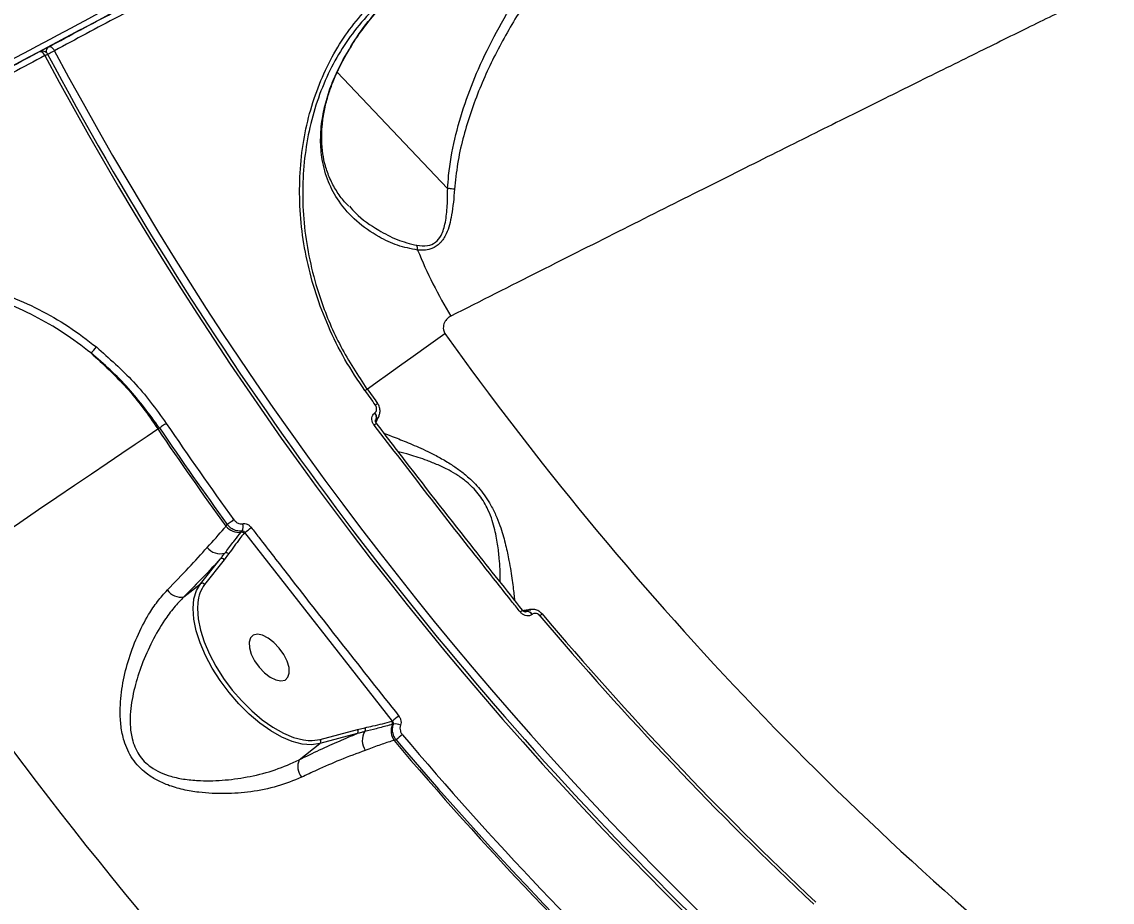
# Model space of a CAD drawing. Header units: millimetres. Extents: x -10374 to 11119, y -8221 to 9433.
# Drawn here: x -765.2 to -587.5, y -1883.3 to -1739.7 of the extents above; entities that cross this region are included whole.
import ezdxf

# ---------------------------------------------------------------- set-up
doc = ezdxf.new("R2010")
doc.units = ezdxf.units.MM
for name, color, linetype in [('DIKOM_ОБЪЕКТ', 7, 'Continuous'), ('DIKOM_РАЗМЕР_ЗОНА', 7, 'Continuous'), ('DIKOM_РАЗМЕР_ОБЪЕКТА', 7, 'Continuous')]:
    doc.layers.add(name, color=color, linetype=linetype)
doc.styles.add('style1', font='arial.ttf', dxfattribs={"width": 0.8})
doc.dimstyles.new('1-50', dxfattribs={"dimtxt": 300, "dimasz": 200, "dimexe": 100, "dimexo": 0, "dimgap": 100, "dimtad": 0, "dimdec": 0, "dimtxsty": 'style1', "dimcen": 0, "dimclrd": 7, "dimclre": 7, "dimadec": 1, "dimazin": 2, "dimtfac": 1, "dimtdec": 0, "dimtmove": 1, "dimatfit": 3, "dimfxl": 0, "dimlwd": 25, "dimlwe": 18, "dimarcsym": 0})

# ---------------------------------------------------------------- blocks, each defined once
blk = doc.blocks.new('*D16')
at = {"layer": 'Defpoints', "color": 0, "transparency": 16777216}
for p in [(-9045.1, 5161.67), (3694.49, 5161.67), (1813.16, -6719.94)]:
    blk.add_point(p, dxfattribs=at)
at = {"layer": 'DIKOM_РАЗМЕР_ОБЪЕКТА', "color": 7, "lineweight": 18, "transparency": 16777216}
for p, q in [((3694.49, 5161.67), (-9145.1, 5161.67)), ((1813.16, -6719.94), (-9145.1, -6719.94))]:
    blk.add_line(p, q, dxfattribs=at)
at = {"layer": 'DIKOM_РАЗМЕР_ОБЪЕКТА', "color": 7, "lineweight": 25, "transparency": 16777216}
for p, q in [((-9045.1, 4961.67), (-9045.1, -0.45)), ((-9045.1, -6519.94), (-9045.1, -1080.23))]:
    blk.add_line(p, q, dxfattribs=at)
at = {"layer": 'DIKOM_РАЗМЕР_ОБЪЕКТА', "color": 7, "transparency": 16777216}
for points in [[(-9078.43, 4961.67), (-9011.76, 4961.67), (-9045.1, 5161.67)], [(-9078.43, -6519.94), (-9011.76, -6519.94), (-9045.1, -6719.94)]]:
    blk.add_solid(points, dxfattribs=at)
at = {"layer": 'DIKOM_РАЗМЕР_ОБЪЕКТА', "color": 0, "transparency": 16777216, "insert": (-9045.1, -540.34), "char_height": 300, "attachment_point": 5, "rotation": 90, "style": 'style1'}
blk.add_mtext('11900', dxfattribs=at)
blk = doc.blocks.new('*D15')
at = {"layer": 'Defpoints', "color": 0, "transparency": 16777216}
for p in [(-5227.87, 8308.78), (9119.43, -1150.4), (-5227.87, -1991.82)]:
    blk.add_point(p, dxfattribs=at)
at = {"layer": 'DIKOM_РАЗМЕР_ОБЪЕКТА', "color": 7, "lineweight": 18, "transparency": 16777216}
for p, q in [((-5227.87, -1991.82), (-5227.87, 8408.78)), ((9119.43, -1150.4), (9119.43, 8408.78))]:
    blk.add_line(p, q, dxfattribs=at)
at = {"layer": 'DIKOM_РАЗМЕР_ОБЪЕКТА', "color": 7, "lineweight": 25, "transparency": 16777216}
for p, q in [((-5027.87, 8308.78), (187.44, 8308.78)), ((8919.43, 8308.78), (1267.22, 8308.78))]:
    blk.add_line(p, q, dxfattribs=at)
at = {"layer": 'DIKOM_РАЗМЕР_ОБЪЕКТА', "color": 7, "transparency": 16777216}
for points in [[(-5027.87, 8342.11), (-5027.87, 8275.44), (-5227.87, 8308.78)], [(8919.43, 8342.11), (8919.43, 8275.44), (9119.43, 8308.78)]]:
    blk.add_solid(points, dxfattribs=at)
at = {"layer": 'DIKOM_РАЗМЕР_ОБЪЕКТА', "color": 0, "transparency": 16777216, "insert": (727.33, 8308.78), "char_height": 300, "attachment_point": 5, "style": 'style1'}
blk.add_mtext('14350', dxfattribs=at)
blk = doc.blocks.new('*D14')
at = {"layer": 'Defpoints', "color": 0, "transparency": 16777216}
for p in [(-7515.85, 9236.32), (11119.43, -1423.4), (-7515.85, -2401.58)]:
    blk.add_point(p, dxfattribs=at)
at = {"layer": 'DIKOM_РАЗМЕР_ЗОНА', "color": 7, "lineweight": 18, "transparency": 16777216}
for p, q in [((-7515.85, -2401.58), (-7515.85, 9336.32)), ((11119.43, -1423.4), (11119.43, 9336.32))]:
    blk.add_line(p, q, dxfattribs=at)
at = {"layer": 'DIKOM_РАЗМЕР_ЗОНА', "color": 7, "lineweight": 25, "transparency": 16777216}
for p, q in [((-7315.85, 9236.32), (77.56, 9236.32)), ((10919.43, 9236.32), (1157.34, 9236.32))]:
    blk.add_line(p, q, dxfattribs=at)
at = {"layer": 'DIKOM_РАЗМЕР_ЗОНА', "color": 7, "transparency": 16777216}
for points in [[(-7315.85, 9269.65), (-7315.85, 9202.98), (-7515.85, 9236.32)], [(10919.43, 9269.65), (10919.43, 9202.98), (11119.43, 9236.32)]]:
    blk.add_solid(points, dxfattribs=at)
at = {"layer": 'DIKOM_РАЗМЕР_ЗОНА', "color": 0, "transparency": 16777216, "insert": (617.45, 9236.32), "char_height": 300, "attachment_point": 5, "style": 'style1'}
blk.add_mtext('18650', dxfattribs=at)
blk = doc.blocks.new('*D13')
at = {"layer": 'Defpoints', "color": 0, "transparency": 16777216}
for p in [(-10176.97, 7112.81), (3082.33, 7112.81), (2015.48, -8221.4)]:
    blk.add_point(p, dxfattribs=at)
at = {"layer": 'DIKOM_РАЗМЕР_ЗОНА', "color": 7, "lineweight": 18, "transparency": 16777216}
for p, q in [((3082.33, 7112.81), (-10276.97, 7112.81)), ((2015.48, -8221.4), (-10276.97, -8221.4))]:
    blk.add_line(p, q, dxfattribs=at)
at = {"layer": 'DIKOM_РАЗМЕР_ЗОНА', "color": 7, "lineweight": 25, "transparency": 16777216}
for p, q in [((-10176.97, 6912.81), (-10176.97, -14.41)), ((-10176.97, -8021.4), (-10176.97, -1094.19))]:
    blk.add_line(p, q, dxfattribs=at)
at = {"layer": 'DIKOM_РАЗМЕР_ЗОНА', "color": 7, "transparency": 16777216}
for points in [[(-10210.3, 6912.81), (-10143.64, 6912.81), (-10176.97, 7112.81)], [(-10210.3, -8021.4), (-10143.64, -8021.4), (-10176.97, -8221.4)]]:
    blk.add_solid(points, dxfattribs=at)
at = {"layer": 'DIKOM_РАЗМЕР_ЗОНА', "color": 0, "transparency": 16777216, "insert": (-10176.97, -554.3), "char_height": 300, "attachment_point": 5, "rotation": 90, "style": 'style1'}
blk.add_mtext('15300', dxfattribs=at)

msp = doc.modelspace()

# ---------------------------------------------------------------- linework, layer by layer
at = {"layer": 'DIKOM_ОБЪЕКТ', "color": 7, "linetype": 'Continuous', "lineweight": 15}
for p, q in [((-762.22, -1744.49), (-760.84, -1743.76)), ((-713.71, -1747.59), (-713.12, -1746.4)), ((-713.64, -1747.55), (-713.04, -1746.37)), ((-695.81, -1766.89), (-713.8, -1747.93)), ((-707.7, -1803.51), (-707.68, -1803.5)), ((-742.78, -1805.96), (-743.07, -1806.11)), ((-707.46, -1804.55), (-707.57, -1804.7)), ((-707.52, -1804.71), (-707.44, -1804.54)), ((-707.44, -1804.54), (-707.46, -1804.55)), ((-707.42, -1805.2), (-707.42, -1805.2)), ((-731.95, -1821.97), (-731.74, -1821.7)), ((-729.48, -1822.96), (-729.32, -1822.75)), ((-728.88, -1823), (-728.99, -1823.14)), ((-704.81, -1853.78), (-728.88, -1823)), ((-736.1, -1831.37), (-732.89, -1827.34)), ((-732.22, -1827.45), (-735.43, -1831.47)), ((-731.51, -1826.49), (-732.22, -1827.45)), ((-738.8, -1833.48), (-736.1, -1831.37)), ((-683.6, -1835.69), (-683.6, -1835.69)), ((-682.96, -1835.88), (-683.16, -1835.91)), ((-683.11, -1835.94), (-682.98, -1835.89)), ((-682.98, -1835.89), (-682.96, -1835.88)), ((-682.01, -1836.36), (-682.03, -1836.37)), ((-704.88, -1853.8), (-704.81, -1853.78)), ((-710.56, -1855.81), (-716.65, -1857.45)), ((-716.57, -1856.77), (-710.48, -1855.13)), ((-710.48, -1855.13), (-709.29, -1854.85)), ((-720.02, -1860.08), (-716.65, -1857.45)), ((-704.19, -1856.84), (-704.54, -1856.94))]:
    msp.add_line(p, q, dxfattribs=at)
at = {"layer": 'DIKOM_ОБЪЕКТ', "color": 7, "linetype": 'Continuous', "lineweight": 15, "flags": 128}
for points in [[(-760.84, -1743.76), (-760.75, -1743.73), (-760.64, -1743.74), (-760.52, -1743.78), (-760.39, -1743.85), (-760.27, -1743.96), (-760.14, -1744.09), (-760.03, -1744.24), (-759.93, -1744.41)], [(-762.37, -1744.57), (-762.28, -1744.55), (-762.17, -1744.55), (-762.05, -1744.59), (-761.92, -1744.67), (-761.8, -1744.77), (-761.68, -1744.9), (-761.56, -1745.05), (-761.46, -1745.22)], [(-761.46, -1745.22), (-761.32, -1745.15), (-761.2, -1745.08), (-761.11, -1745.03), (-761.05, -1745), (-761.02, -1744.99), (-761.02, -1744.99)], [(-761.02, -1744.99), (-760.91, -1744.93), (-760.76, -1744.85), (-760.6, -1744.76), (-760.43, -1744.67), (-760.26, -1744.58), (-760.09, -1744.49), (-759.93, -1744.41)], [(-713.12, -1746.4), (-713.05, -1746.36), (-713.05, -1746.36)], [(-708.91, -1799.59), (-708.72, -1799.46), (-707.31, -1798.45), (-705.6, -1797.23), (-703.63, -1795.82), (-701.4, -1794.23), (-698.93, -1792.47), (-696.24, -1790.55)], [(-709.29, -1799.86), (-709.18, -1799.79), (-709.09, -1799.72), (-709.01, -1799.66), (-708.96, -1799.63), (-708.93, -1799.6), (-708.91, -1799.59)], [(-784.22, -1833.97), (-781.23, -1831.95), (-778.16, -1829.87), (-775.03, -1827.75), (-771.87, -1825.62), (-768.71, -1823.48), (-765.58, -1821.36), (-762.51, -1819.27), (-759.51, -1817.25), (-756.63, -1815.3), (-753.89, -1813.44), (-751.31, -1811.69), (-748.92, -1810.07), (-746.74, -1808.6), (-744.78, -1807.27), (-743.07, -1806.11)], [(-741.68, -1805.21), (-741.82, -1805.31), (-741.98, -1805.41), (-742.14, -1805.52), (-742.29, -1805.63), (-742.44, -1805.73), (-742.57, -1805.82), (-742.69, -1805.89), (-742.78, -1805.96)], [(-730.66, -1820.92), (-730.81, -1821.02), (-730.96, -1821.13), (-731.11, -1821.25), (-731.26, -1821.36), (-731.41, -1821.46), (-731.54, -1821.56), (-731.65, -1821.64), (-731.74, -1821.7)], [(-716.65, -1857.45), (-718, -1857.63), (-719.5, -1857.51), (-721.13, -1857.09), (-722.84, -1856.37), (-724.61, -1855.38), (-726.4, -1854.12), (-728.16, -1852.64), (-729.85, -1850.97), (-731.45, -1849.13), (-732.91, -1847.17), (-734.2, -1845.14), (-735.29, -1843.08), (-736.17, -1841.03), (-736.8, -1839.03), (-737.18, -1837.14), (-737.3, -1835.39), (-737.16, -1833.83), (-736.76, -1832.47), (-736.1, -1831.37)], [(-736.54, -1834.43), (-736.6, -1835.38), (-736.48, -1837.07), (-736.11, -1838.91), (-735.49, -1840.84), (-734.65, -1842.83), (-733.58, -1844.83), (-732.33, -1846.8), (-730.92, -1848.7), (-729.37, -1850.48), (-727.73, -1852.11), (-726.02, -1853.54), (-724.29, -1854.76), (-722.58, -1855.72), (-720.91, -1856.42), (-719.33, -1856.83), (-718.56, -1856.92)], [(-723.26, -1841.86), (-724.13, -1840.94), (-725.07, -1840.22), (-725.99, -1839.77), (-726.82, -1839.6), (-727.49, -1839.75), (-727.96, -1840.19), (-728.18, -1840.89), (-728.13, -1841.8), (-727.82, -1842.84), (-727.28, -1843.92), (-726.54, -1844.96), (-725.67, -1845.88), (-724.74, -1846.6), (-723.82, -1847.05), (-722.99, -1847.22), (-722.31, -1847.07), (-721.85, -1846.63), (-721.63, -1845.93), (-721.67, -1845.02), (-721.98, -1843.98), (-722.53, -1842.9), (-723.26, -1841.86)], [(-718.56, -1856.92), (-717.87, -1856.94), (-716.57, -1856.77)]]:
    msp.add_lwpolyline(points, dxfattribs=at)
at = {"layer": 'DIKOM_ОБЪЕКТ', "color": 7, "linetype": 'Continuous', "lineweight": 15}
for centre, radius, start, end in [((-760.4, -1744.52), 0.878, 120.4804, 191.5212), ((-761.9, -1745.46), 1, 43.5, 118), ((-249.06, -1471.64), 580.87, 208.09855, 238.90145), ((-761.9, -1745.46), 1, 28.0986, 43.5), ((-249.06, -1471.64), 580.37, 208.09855, 223.5), ((-249.06, -1471.64), 579.13, 208.09885, 238.90115), ((-703.39, -1776.98), 2.69, 1.0611, 17.6619), ((-627.87, -1747.06), 78.72, 202.2988, 211.0909), ((-249.06, -1471.64), 549.25, 215.4952, 231.5048), ((-756.77, -1790.29), 4.43, 309.2592, 326.4241), ((-249.06, -1471.64), 565.29, 215.4952, 215.7903), ((-249.06, -1471.64), 564.82, 215.4952, 215.7903), ((-967.34, -1441.54), 444.48, 305.7587, 305.8187), ((-708.42, -1804.22), 1.01, 341.0308, 44.9553), ((-708.4, -1804.21), 1.01, 340.9947, 44.9907), ((-249.06, -1471.64), 596.59, 214.10022, 215.95988), ((-249.06, -1471.64), 596.26, 214.10338, 215.95123), ((-249.06, -1471.64), 594.93, 214.10338, 215.95123), ((-710.93, -1801.24), 5.29, 306.4933, 311.5816), ((-729.83, -1820.25), 2.73, 218.9443, 277.421), ((-730.66, -1822.06), 1.51, 332.6868, 18.7122), ((-763.56, -1776.51), 58, 306.7179, 308.0357), ((-729.41, -1823.5), 0.545, 40.5952, 97.5612), ((-732.91, -1823.82), 2.65, 217.5648, 287.1136), ((-732.61, -1827.76), 0.502, 38.4493, 123.4984), ((-731.91, -1826.84), 0.527, 40.58, 113.9279), ((-739.34, -1830.95), 2.59, 213.6602, 282.0258), ((-730.7, -1834.94), 5.86, 143.7358, 175.018), ((-735.82, -1831.79), 0.502, 38.4456, 123.5021), ((-249.06, -1471.64), 646.28, 214.10022, 232.89978), ((-680.62, -1840.04), 5.27, 124.3743, 129.4876), ((-682.89, -1836.89), 1.01, 31.0744, 94.9368), ((-682.87, -1836.88), 1.01, 31.0225, 94.9682), ((-491.99, -2059.62), 292.2, 130.1511, 130.2423), ((-249.06, -1471.64), 564.82, 220.2097, 226.7903), ((-249.06, -1471.64), 565.29, 220.2097, 226.7903), ((-705.36, -1854.1), 0.567, 338.2523, 32.2613), ((-672.48, -1893.07), 50.88, 127.9474, 129.4494), ((-704.31, -1855.88), 1.65, 60.045, 100.7677), ((-710.92, -1855.42), 0.526, 312.3807, 34.1005), ((-706.88, -1856.94), 2.84, 149.1391, 214.135), ((-709.75, -1855.14), 0.551, 321.4232, 32.0517), ((-702.18, -1855.35), 2.84, 158.5562, 214.0213), ((-445.56, -2161.28), 399.47, 130.1582, 130.349), ((-249.06, -1471.64), 594.93, 220.24313, 226.75687), ((-717.01, -1857.06), 0.526, 312.3807, 34.1005), ((-249.06, -1471.64), 596.59, 220.22853, 226.77147), ((-249.06, -1471.64), 596.26, 220.24313, 226.75687), ((-717.28, -1861.17), 2.95, 158.3727, 216.719), ((-249.06, -1471.64), 580.37, 223.5, 238.90145)]:
    msp.add_arc(centre, radius, start, end, dxfattribs=at)
for points, knots in [([(-1096.81, -1855.25), (-1091.57, -1852.54), (-1081.08, -1847.11), (-1065.01, -1838.79), (-1048.76, -1830.35), (-1032.11, -1821.7), (-1015.1, -1812.85), (-997.76, -1803.82), (-980.37, -1794.75), (-962.39, -1785.37), (-943.86, -1775.68), (-924.83, -1765.73), (-905.93, -1755.83), (-887.25, -1746.04), (-868.88, -1736.41), (-850.9, -1726.98), (-833.35, -1717.76), (-816.24, -1708.78), (-799.62, -1700.04), (-783.54, -1691.59), (-768.1, -1683.46), (-753.35, -1675.7), (-739.33, -1668.32), (-726.05, -1661.33), (-713.53, -1654.74), (-701.84, -1648.57), (-691.02, -1642.87), (-680.93, -1637.56), (-671.67, -1632.68), (-663.31, -1628.27), (-656.03, -1624.43), (-649.9, -1621.2), (-644.83, -1618.52), (-642.43, -1617.26), (-641.24, -1616.63)], [0, 0, 0, 0, 0.027767, 0.055566, 0.083366, 0.111133, 0.140038, 0.16898, 0.197923, 0.226828, 0.258638, 0.290548, 0.32251, 0.354472, 0.386382, 0.418191, 0.449896, 0.4817, 0.513555, 0.545411, 0.577215, 0.608919, 0.640548, 0.672276, 0.704055, 0.735835, 0.767563, 0.799191, 0.832594, 0.866026, 0.89943, 0.932943, 0.966486, 1, 1, 1, 1]), ([(-1131.71, -1939.82), (-1128.18, -1937.95), (-1118.61, -1932.86), (-1102.52, -1924.3), (-1083.34, -1914.1), (-1063.7, -1903.66), (-1043.69, -1893.02), (-1023.41, -1882.24), (-1002.92, -1871.34), (-982.25, -1860.35), (-961.44, -1849.29), (-940.55, -1838.18), (-919.68, -1827.08), (-898.92, -1816.05), (-878.36, -1805.11), (-858.01, -1794.29), (-837.91, -1783.61), (-818.13, -1773.09), (-798.75, -1762.78), (-779.86, -1752.74), (-761.54, -1743), (-743.81, -1733.57), (-726.7, -1724.47), (-710.25, -1715.73), (-694.55, -1707.38), (-679.66, -1699.46), (-665.63, -1692), (-652.52, -1685.03), (-640.32, -1678.55), (-629.07, -1672.56), (-618.81, -1667.11), (-609.59, -1662.21), (-601.84, -1658.08), (-595.39, -1654.66), (-590.09, -1651.84), (-585.61, -1649.46), (-581.98, -1647.53), (-579.23, -1646.06), (-577.35, -1645.06), (-576.39, -1644.55), (-576.27, -1644.49), (-576.22, -1644.46)], [0, 0, 0, 0, 0.015653, 0.04249, 0.069411, 0.096376, 0.123341, 0.150263, 0.1771, 0.203937, 0.230859, 0.257824, 0.284788, 0.31171, 0.338547, 0.365384, 0.392306, 0.41927, 0.446235, 0.473157, 0.499994, 0.526831, 0.553753, 0.580717, 0.607682, 0.634604, 0.661441, 0.688278, 0.715199, 0.742164, 0.769129, 0.79605, 0.822888, 0.845967, 0.869168, 0.892397, 0.915626, 0.938828, 0.961588, 0.984348, 1, 1, 1, 1]), ([(-576.63, -1645.81), (-576.68, -1645.84), (-576.81, -1645.91), (-578, -1646.54), (-580.48, -1647.86), (-584.13, -1649.8), (-588.92, -1652.34), (-594.81, -1655.48), (-601.81, -1659.2), (-609.93, -1663.52), (-619.12, -1668.41), (-629.36, -1673.85), (-640.58, -1679.82), (-652.75, -1686.29), (-665.83, -1693.24), (-679.82, -1700.68), (-694.68, -1708.58), (-710.35, -1716.91), (-726.75, -1725.63), (-743.82, -1734.71), (-761.51, -1744.11), (-779.79, -1753.84), (-798.63, -1763.85), (-817.97, -1774.13), (-837.71, -1784.63), (-857.75, -1795.29), (-878.05, -1806.08), (-898.57, -1816.99), (-919.27, -1828), (-940.09, -1839.07), (-960.93, -1850.15), (-981.7, -1861.19), (-1001.02, -1871.46), (-1018.87, -1880.96), (-1035.3, -1889.69), (-1051.53, -1898.32), (-1067.74, -1906.94), (-1083.87, -1915.52), (-1099.88, -1924.03), (-1115.59, -1932.38), (-1125.73, -1937.77), (-1130.8, -1940.47)], [0, 0, 0, 0, 0.015652, 0.042489, 0.069411, 0.096375, 0.12334, 0.150262, 0.177099, 0.203936, 0.230857, 0.257822, 0.284787, 0.311709, 0.338545, 0.365382, 0.392304, 0.419269, 0.446234, 0.473155, 0.499992, 0.52683, 0.553751, 0.580716, 0.607681, 0.634602, 0.66144, 0.688276, 0.715198, 0.742163, 0.769128, 0.796049, 0.822886, 0.844632, 0.866401, 0.888169, 0.909915, 0.932423, 0.954957, 0.977491, 1, 1, 1, 1]), ([(-760.84, -1743.76), (-757.37, -1741.92), (-748.03, -1736.95), (-733.3, -1729.12), (-716.87, -1720.38), (-700.99, -1711.93), (-685.74, -1703.83), (-671.19, -1696.09), (-657.67, -1688.9), (-645.19, -1682.26), (-633.75, -1676.18), (-623.16, -1670.56), (-613.51, -1665.42), (-604.85, -1660.82), (-597.36, -1656.84), (-591.06, -1653.48), (-585.9, -1650.74), (-581.8, -1648.56), (-578.85, -1646.99), (-576.98, -1646), (-576.75, -1645.87), (-576.63, -1645.81)], [0, 0, 0, 0, 0.031306, 0.084338, 0.137411, 0.190443, 0.245015, 0.299632, 0.354205, 0.407236, 0.460309, 0.513341, 0.567913, 0.62253, 0.677102, 0.730134, 0.783207, 0.836239, 0.890811, 0.945428, 1, 1, 1, 1]), ([(-575.28, -1646.22), (-575.28, -1646.22), (-575.28, -1646.22), (-575.68, -1646.44), (-577.45, -1647.38), (-580.39, -1648.94), (-584.47, -1651.11), (-589.67, -1653.88), (-595.99, -1657.24), (-603.45, -1661.2), (-612.01, -1665.75), (-621.62, -1670.86), (-632.25, -1676.52), (-643.85, -1682.68), (-655.8, -1689.04), (-667.95, -1695.5), (-680.16, -1701.99), (-693.02, -1708.83), (-706.47, -1715.98), (-720.39, -1723.38), (-734.74, -1731.01), (-747.92, -1738.02), (-756.45, -1742.56), (-759.93, -1744.41)], [0, 0, 0, 0, 0, 0.053674, 0.107516, 0.161445, 0.215373, 0.269215, 0.322889, 0.376562, 0.430404, 0.484333, 0.538261, 0.592104, 0.645776, 0.691932, 0.738333, 0.784789, 0.831244, 0.877644, 0.923169, 0.968693, 1, 1, 1, 1]), ([(-806.8, -1747.73), (-801.29, -1744.81), (-790.29, -1738.96), (-774.22, -1730.42), (-758.52, -1722.07), (-745.7, -1715.26), (-738.22, -1711.28), (-735.68, -1709.93)], [0, 0, 0, 0, 0.220312, 0.440621, 0.663084, 0.885546, 1, 1, 1, 1]), ([(-695.81, -1766.89), (-695.76, -1766.19), (-695.57, -1763.48), (-694.74, -1758.8), (-693.06, -1752.99), (-690.76, -1747.16), (-687.9, -1741.34), (-683.71, -1734.22), (-678, -1726.22), (-670.54, -1717.6), (-664.95, -1712.47), (-662.16, -1709.9)], [0, 0, 0, 0, 0.031072, 0.11984, 0.208954, 0.29793, 0.396825, 0.495743, 0.663632, 0.831973, 1, 1, 1, 1]), ([(-734.72, -1710.54), (-737.26, -1711.9), (-744.72, -1715.86), (-757.46, -1722.63), (-773.14, -1730.97), (-789.29, -1739.55), (-800.43, -1745.47), (-806, -1748.43)], [0, 0, 0, 0, 0.114456, 0.334764, 0.555076, 0.777539, 1, 1, 1, 1]), ([(-660.51, -1711.07), (-661.22, -1711.68), (-663.91, -1714.02), (-668.39, -1718.3), (-673.76, -1724.08), (-678.75, -1730.2), (-683.34, -1736.72), (-687.43, -1743.63), (-690.9, -1750.99), (-693.08, -1757.46), (-694.26, -1762.85), (-694.54, -1765.63), (-694.67, -1767.02)], [0, 0, 0, 0, 0.041994, 0.159523, 0.277493, 0.395317, 0.513123, 0.633877, 0.754566, 0.875868, 0.937949, 1, 1, 1, 1]), ([(-568.1, -1724.52), (-568.13, -1724.54), (-568.2, -1724.57), (-569.72, -1725.31), (-572.42, -1726.62), (-576.29, -1728.5), (-581.16, -1730.87), (-586.95, -1733.69), (-593.79, -1737.04), (-601.7, -1740.93), (-610.68, -1745.35), (-620.46, -1750.19), (-630.97, -1755.41), (-642.11, -1760.96), (-654.13, -1766.97), (-667.02, -1773.45), (-680.72, -1780.35), (-690.43, -1785.26), (-695.28, -1787.71)], [0, 0, 0, 0, 0.051487, 0.116812, 0.183076, 0.249339, 0.311575, 0.37386, 0.436097, 0.500147, 0.564249, 0.6283, 0.68941, 0.750565, 0.811676, 0.874434, 0.937241, 1, 1, 1, 1]), ([(-709.29, -1799.86), (-710.42, -1798.18), (-712.66, -1794.83), (-715.29, -1789.5), (-717.35, -1784.08), (-718.81, -1778.64), (-719.71, -1773.15), (-720.03, -1767.69), (-719.79, -1762.32), (-719, -1757.13), (-717.65, -1752.18), (-715.81, -1747.55), (-713.51, -1743.31), (-710.78, -1739.53), (-707.71, -1736.2), (-705.39, -1734.41), (-704.23, -1733.51)], [0, 0, 0, 0, 0.075108, 0.150216, 0.221282, 0.292578, 0.363646, 0.434771, 0.506124, 0.577249, 0.648341, 0.719659, 0.790751, 0.86043, 0.930318, 1, 1, 1, 1]), ([(-704.09, -1734.53), (-705.34, -1735.5), (-707.83, -1737.44), (-710.99, -1741.02), (-713.67, -1744.97), (-715.84, -1749.24), (-717.55, -1753.85), (-718.73, -1758.76), (-719.39, -1763.88), (-719.51, -1769.16), (-719.07, -1774.53), (-718.07, -1779.9), (-716.28, -1786.01), (-713.44, -1792.76), (-710.46, -1797.34), (-708.96, -1799.63)], [0, 0, 0, 0, 0.076607, 0.153216, 0.224233, 0.295473, 0.366489, 0.437487, 0.508712, 0.57971, 0.650699, 0.721914, 0.792902, 0.896453, 1, 1, 1, 1]), ([(-713.12, -1746.4), (-712.31, -1744.97), (-710.67, -1742.09), (-707.6, -1738.11), (-705.27, -1735.73), (-704.09, -1734.53)], [0, 0, 0, 0, 0.331734, 0.663844, 1, 1, 1, 1]), ([(-711.82, -1744.19), (-711.61, -1743.84), (-710.93, -1742.69), (-709.51, -1740.68), (-707.49, -1738.13), (-705.49, -1735.94), (-704.15, -1734.64), (-703.67, -1734.19), (-703.66, -1734.18)], [0, 0, 0, 0, 0.094516, 0.311772, 0.567067, 0.847186, 0.996254, 1, 1, 1, 1]), ([(-761.46, -1745.22), (-764.99, -1747.1), (-774.56, -1752.18), (-790.65, -1760.74), (-809.83, -1770.94), (-829.48, -1781.39), (-849.48, -1792.02), (-869.76, -1802.81), (-890.25, -1813.7), (-910.92, -1824.69), (-931.73, -1835.76), (-952.62, -1846.87), (-973.49, -1857.96), (-994.25, -1869), (-1014.82, -1879.93), (-1035.16, -1890.75), (-1055.26, -1901.44), (-1075.04, -1911.96), (-1094.42, -1922.26), (-1113.31, -1932.3), (-1131.63, -1942.05), (-1149.36, -1951.47), (-1166.47, -1960.57), (-1182.92, -1969.32), (-1198.63, -1977.67), (-1213.52, -1985.58), (-1227.54, -1993.04), (-1240.65, -2000.01), (-1252.85, -2006.5), (-1264.1, -2012.48), (-1274.36, -2017.94), (-1283.58, -2022.84), (-1291.33, -2026.96), (-1297.78, -2030.39), (-1303.08, -2033.21), (-1307.56, -2035.59), (-1311.19, -2037.52), (-1313.94, -2038.98), (-1315.82, -2039.98), (-1316.78, -2040.49), (-1316.9, -2040.56), (-1316.95, -2040.58)], [0, 0, 0, 0, 0.015653, 0.04249, 0.069412, 0.096376, 0.123341, 0.150263, 0.1771, 0.203937, 0.230858, 0.257823, 0.284788, 0.31171, 0.338547, 0.365384, 0.392306, 0.41927, 0.446235, 0.473157, 0.499994, 0.526831, 0.553752, 0.580717, 0.607682, 0.634603, 0.661441, 0.688278, 0.715199, 0.742164, 0.769129, 0.79605, 0.822887, 0.845967, 0.869168, 0.892397, 0.915626, 0.938828, 0.961588, 0.984348, 1, 1, 1, 1]), ([(-1316.54, -2039.23), (-1316.49, -2039.2), (-1316.36, -2039.13), (-1315.17, -2038.5), (-1312.69, -2037.18), (-1309.04, -2035.24), (-1304.26, -2032.7), (-1298.36, -2029.56), (-1291.36, -2025.84), (-1283.25, -2021.53), (-1274.05, -2016.64), (-1263.81, -2011.2), (-1252.59, -2005.23), (-1240.42, -1998.76), (-1227.34, -1991.8), (-1213.35, -1984.36), (-1198.49, -1976.46), (-1182.83, -1968.13), (-1166.42, -1959.41), (-1149.35, -1950.33), (-1131.66, -1940.93), (-1113.38, -1931.21), (-1094.54, -1921.19), (-1075.2, -1910.91), (-1055.47, -1900.41), (-1035.42, -1889.76), (-1015.12, -1878.96), (-994.6, -1868.05), (-973.9, -1857.04), (-953.08, -1845.97), (-932.24, -1834.89), (-911.47, -1823.85), (-892.16, -1813.58), (-874.3, -1804.09), (-857.88, -1795.35), (-841.64, -1786.72), (-825.43, -1778.1), (-809.3, -1769.53), (-793.29, -1761.01), (-777.59, -1752.66), (-767.44, -1747.27), (-762.37, -1744.57)], [0, 0, 0, 0, 0.015652, 0.042489, 0.069411, 0.096375, 0.12334, 0.150262, 0.177099, 0.203936, 0.230857, 0.257822, 0.284787, 0.311708, 0.338545, 0.365382, 0.392304, 0.419269, 0.446234, 0.473155, 0.499992, 0.526829, 0.553751, 0.580716, 0.60768, 0.634602, 0.661439, 0.688276, 0.715198, 0.742163, 0.769128, 0.796049, 0.822886, 0.844632, 0.866401, 0.888169, 0.909915, 0.932423, 0.954957, 0.977491, 1, 1, 1, 1]), ([(-713.04, -1746.37), (-712.84, -1745.98), (-712.47, -1745.24), (-712.03, -1744.53), (-711.82, -1744.19)], [0, 0, 0, 0, 0.533157, 1, 1, 1, 1]), ([(-700.7, -1776.93), (-701.81, -1776.72), (-704.03, -1776.29), (-707.44, -1774.64), (-710.76, -1772.33), (-713.51, -1769.26), (-715.35, -1765.86), (-716.32, -1762.46), (-716.6, -1758.97), (-716.34, -1755.72), (-715.64, -1752.54), (-714.75, -1749.87), (-714, -1748.23), (-713.71, -1747.59)], [0, 0, 0, 0, 0.089956, 0.180154, 0.306839, 0.433485, 0.539377, 0.645176, 0.73057, 0.815883, 0.885729, 0.955517, 1, 1, 1, 1]), ([(-711.9, -1769.8), (-712.14, -1769.56), (-712.92, -1768.77), (-713.97, -1767.28), (-715.03, -1765.32), (-715.75, -1763.3), (-716.19, -1761.21), (-716.37, -1759.05), (-716.3, -1756.78), (-715.99, -1754.49), (-715.48, -1752.3), (-714.77, -1750.18), (-714.16, -1748.62), (-713.71, -1747.74), (-713.61, -1747.56)], [0, 0, 0, 0, 0.049305, 0.160505, 0.269661, 0.375629, 0.466842, 0.563763, 0.657005, 0.745899, 0.830592, 0.902716, 0.979271, 1, 1, 1, 1]), ([(-713.71, -1747.59), (-713.7, -1747.59), (-713.66, -1747.58), (-713.66, -1747.55), (-713.66, -1747.53)], [0, 0, 0, 0, 0.251307, 1, 1, 1, 1]), ([(-700.82, -1776.16), (-700.23, -1776.22), (-699.16, -1776.34), (-697.74, -1775.77), (-696.68, -1774.44), (-696.09, -1772.33), (-695.83, -1769.71), (-695.8, -1767.84), (-695.8, -1766.9), (-695.8, -1766.9)], [0, 0, 0, 0, 0.159557, 0.287531, 0.41504, 0.59346, 0.796209, 0.999727, 1, 1, 1, 1]), ([(-694.67, -1767.02), (-694.8, -1768.44), (-694.97, -1770.43), (-695.48, -1772.82), (-696.03, -1774.43), (-696.94, -1775.89), (-698.48, -1776.88), (-699.82, -1777), (-700.61, -1776.94), (-700.7, -1776.93)], [0, 0, 0, 0, 0.286511, 0.401565, 0.516302, 0.65746, 0.799393, 0.976348, 1, 1, 1, 1]), ([(-695.8, -1766.9), (-695.8, -1766.9), (-695.81, -1766.9), (-695.81, -1766.89), (-695.81, -1766.89), (-695.81, -1766.89)], [0, 0, 0, 0, 0.348761, 0.82381, 1, 1, 1, 1]), ([(-694.67, -1767.02), (-694.7, -1767.02), (-694.86, -1766.99), (-695.21, -1766.94), (-695.59, -1766.91), (-695.8, -1766.9)], [0, 0, 0, 0, 0.0845, 0.49735, 1, 1, 1, 1]), ([(-711.83, -1769.75), (-711.49, -1770.15), (-710.18, -1771.7), (-707.5, -1773.48), (-704.12, -1775.33), (-701.92, -1775.89), (-700.82, -1776.16)], [0, 0, 0, 0, 0.126374, 0.491812, 0.746274, 1, 1, 1, 1]), ([(-588.05, -1900.7), (-585.6, -1896.44), (-580.71, -1887.91), (-573.77, -1875.76), (-567.13, -1864.11), (-560.62, -1852.66), (-554.33, -1841.54), (-548.31, -1830.88), (-542.75, -1820.99), (-537.68, -1811.93), (-533.12, -1803.78), (-529.23, -1796.78), (-525.97, -1790.91), (-523.31, -1786.11), (-521.18, -1782.25), (-519.59, -1779.36), (-518.61, -1777.59), (-518.18, -1776.81), (-518.28, -1776.98), (-518.29, -1777.01)], [0, 0, 0, 0, 0.056667, 0.113334, 0.170565, 0.227797, 0.291065, 0.354381, 0.417648, 0.48278, 0.547966, 0.613097, 0.674375, 0.735698, 0.796975, 0.86002, 0.923116, 0.986161, 1, 1, 1, 1]), ([(-804.32, -1786.33), (-802.58, -1785.5), (-799.24, -1783.9), (-793.99, -1782.37), (-788.75, -1781.47), (-783.41, -1781.21), (-778.04, -1781.6), (-772.71, -1782.63), (-767.49, -1784.27), (-762.43, -1786.53), (-757.57, -1789.31), (-754.57, -1791.6), (-753.08, -1792.74)], [0, 0, 0, 0, 0.107079, 0.20597, 0.30518, 0.404077, 0.503331, 0.602916, 0.702175, 0.801346, 0.900827, 1, 1, 1, 1]), ([(-753.96, -1793.72), (-755.43, -1792.6), (-758.37, -1790.36), (-763.13, -1787.63), (-768.08, -1785.4), (-773.2, -1783.79), (-778.42, -1782.77), (-783.67, -1782.38), (-788.9, -1782.63), (-794.03, -1783.51), (-799.17, -1785), (-802.44, -1786.56), (-804.14, -1787.37)], [0, 0, 0, 0, 0.099278, 0.198876, 0.298154, 0.397422, 0.497009, 0.596277, 0.69509, 0.794219, 0.893036, 1, 1, 1, 1]), ([(-695.28, -1787.71), (-695.45, -1787.81), (-695.8, -1788.02), (-696.18, -1788.47), (-696.41, -1788.96), (-696.52, -1789.44), (-696.51, -1789.89), (-696.4, -1790.28), (-696.29, -1790.46), (-696.24, -1790.55)], [0, 0, 0, 0, 0.194391, 0.403697, 0.553909, 0.691012, 0.835064, 0.921907, 1, 1, 1, 1]), ([(-753.96, -1793.72), (-751.97, -1795.55), (-748.95, -1798.32), (-745.44, -1802.62), (-743.86, -1804.95), (-743.07, -1806.11)], [0, 0, 0, 0, 0.492776, 0.746402, 1, 1, 1, 1]), ([(-742.78, -1805.96), (-744.41, -1803.74), (-746.88, -1800.4), (-750.78, -1796.44), (-752.9, -1794.63), (-753.96, -1793.72)], [0, 0, 0, 0, 0.492816, 0.746402, 1, 1, 1, 1]), ([(-753.08, -1792.74), (-751, -1794.58), (-747.85, -1797.36), (-744.18, -1801.69), (-742.51, -1804.04), (-741.68, -1805.21)], [0, 0, 0, 0, 0.492768, 0.746386, 1, 1, 1, 1]), ([(-707.68, -1803.5), (-707.67, -1803.49), (-707.59, -1803.42), (-707.46, -1803.26), (-707.39, -1803.01), (-707.38, -1802.74), (-707.44, -1802.48), (-707.55, -1802.31), (-707.6, -1802.23)], [0, 0, 0, 0, 0.034076, 0.252271, 0.470532, 0.597932, 0.819288, 1, 1, 1, 1]), ([(-707.02, -1803.99), (-706.95, -1803.81), (-706.78, -1803.42), (-706.84, -1802.76), (-707, -1802.24), (-707.2, -1802.02), (-707.24, -1801.97)], [0, 0, 0, 0, 0.272986, 0.5909, 0.916669, 1, 1, 1, 1]), ([(-707.79, -1805.5), (-707.88, -1805.35), (-708.07, -1805.06), (-708.17, -1804.56), (-708.12, -1804.08), (-707.94, -1803.73), (-707.77, -1803.57), (-707.7, -1803.51)], [0, 0, 0, 0, 0.218278, 0.436765, 0.653034, 0.865742, 1, 1, 1, 1]), ([(-707.47, -1805.12), (-707.42, -1804.97), (-707.31, -1804.64), (-707.08, -1804.19), (-706.96, -1803.95)], [0, 0, 0, 0, 0.457273, 1, 1, 1, 1]), ([(-707.01, -1803.99), (-707.01, -1804), (-707.07, -1804.2), (-707.25, -1804.37), (-707.42, -1804.52), (-707.44, -1804.54)], [0, 0, 0, 0, 0.034248, 0.870263, 1, 1, 1, 1]), ([(-683.97, -1835.97), (-684.39, -1835.45), (-686.46, -1832.84), (-694.47, -1822.74), (-701.94, -1813.06), (-707.79, -1805.5)], [0, 0, 0, 0, 0.051711, 0.258555, 1, 1, 1, 1]), ([(-707.42, -1805.2), (-707.43, -1805.19), (-707.48, -1805.13), (-707.54, -1805.01), (-707.58, -1804.85), (-707.58, -1804.72), (-707.56, -1804.66), (-707.55, -1804.64), (-707.54, -1804.64)], [0, 0, 0, 0, 0.048913, 0.249992, 0.446202, 0.652379, 0.878703, 1, 1, 1, 1]), ([(-707.46, -1804.55), (-707.49, -1804.57), (-707.52, -1804.59), (-707.54, -1804.63), (-707.54, -1804.64)], [0, 0, 0, 0, 0.733462, 1, 1, 1, 1]), ([(-683.58, -1835.68), (-686.22, -1832.36), (-692.65, -1824.28), (-700.59, -1814.11), (-705.84, -1807.23), (-707.4, -1805.19)], [0, 0, 0, 0, 0.328858, 0.800314, 1, 1, 1, 1]), ([(-706.12, -1806.87), (-706.11, -1806.87), (-705.73, -1806.99), (-704.35, -1807.52), (-702.02, -1808.44), (-699.52, -1809.54), (-697.26, -1810.68), (-695.52, -1811.69), (-693.86, -1812.81), (-692.11, -1814.22), (-690.21, -1816.2), (-688.72, -1818.51), (-687.76, -1820.56), (-686.97, -1822.69), (-686.3, -1825.1), (-685.7, -1828.05), (-685.25, -1830.92), (-685, -1833), (-684.93, -1833.8), (-684.91, -1834.01)], [0, 0, 0, 0, 0.001654, 0.086542, 0.175636, 0.264702, 0.314116, 0.363484, 0.40216, 0.440765, 0.497896, 0.555165, 0.593685, 0.632279, 0.698833, 0.765526, 0.864439, 0.963336, 1, 1, 1, 1]), ([(-687.23, -1831.09), (-687.22, -1830.88), (-687.21, -1829.86), (-687.32, -1827.72), (-687.62, -1824.92), (-688.05, -1822.65), (-688.65, -1820.63), (-689.42, -1818.75), (-690.74, -1816.62), (-692.49, -1814.87), (-694.14, -1813.68), (-695.71, -1812.75), (-697.4, -1811.95), (-699.6, -1811.08), (-701.87, -1810.34), (-703.24, -1809.98), (-703.85, -1809.83)], [0, 0, 0, 0, 0.033543, 0.164825, 0.24973, 0.336286, 0.383726, 0.432331, 0.501786, 0.571142, 0.618631, 0.667514, 0.730447, 0.794306, 0.909527, 1, 1, 1, 1]), ([(-735.01, -1825.44), (-734.02, -1824.37), (-732.89, -1823.16), (-732.05, -1822.09), (-731.95, -1821.97)], [0, 0, 0, 0, 0.882125, 1, 1, 1, 1]), ([(-729.32, -1822.75), (-729.41, -1822.76), (-729.76, -1822.8), (-730.4, -1822.7), (-731.16, -1822.33), (-731.55, -1821.91), (-731.74, -1821.7)], [0, 0, 0, 0, 0.1106, 0.406269, 0.703536, 1, 1, 1, 1]), ([(-730.66, -1820.92), (-730.55, -1821.05), (-730.33, -1821.31), (-729.87, -1821.54), (-729.49, -1821.6), (-729.28, -1821.58), (-729.23, -1821.57)], [0, 0, 0, 0, 0.296866, 0.594143, 0.889714, 1, 1, 1, 1]), ([(-729.23, -1821.57), (-729.18, -1821.57), (-728.99, -1821.54), (-728.62, -1821.59), (-728.17, -1821.81), (-727.93, -1822.06), (-727.82, -1822.19)], [0, 0, 0, 0, 0.085801, 0.389373, 0.694869, 1, 1, 1, 1]), ([(-727.82, -1822.19), (-727.41, -1822.72), (-725.38, -1825.36), (-717.42, -1835.65), (-709.77, -1845.35), (-703.77, -1852.94)], [0, 0, 0, 0, 0.051223, 0.256125, 1, 1, 1, 1]), ([(-732.12, -1826.35), (-732.02, -1826.21), (-731.48, -1825.48), (-730.59, -1824.35), (-729.82, -1823.38), (-729.48, -1822.96)], [0, 0, 0, 0, 0.122289, 0.61145, 1, 1, 1, 1]), ([(-728.99, -1823.14), (-729.22, -1823.43), (-730.09, -1824.52), (-730.91, -1825.66), (-731.51, -1826.49)], [0, 0, 0, 0, 0.264696, 1, 1, 1, 1]), ([(-728.88, -1823), (-728.91, -1822.95), (-728.98, -1822.86), (-729.12, -1822.77), (-729.24, -1822.74), (-729.3, -1822.75), (-729.32, -1822.75)], [0, 0, 0, 0, 0.313449, 0.620015, 0.91731, 1, 1, 1, 1]), ([(-741.5, -1832.38), (-740.3, -1831.15), (-737.89, -1828.67), (-735.98, -1826.52), (-735.01, -1825.44)], [0, 0, 0, 0, 0.494239, 1, 1, 1, 1]), ([(-732.89, -1827.34), (-733.78, -1828.3), (-735.57, -1830.22), (-737.72, -1832.39), (-738.8, -1833.48)], [0, 0, 0, 0, 0.496048, 1, 1, 1, 1]), ([(-732.89, -1827.34), (-732.77, -1827.2), (-732.51, -1826.88), (-732.26, -1826.54), (-732.12, -1826.35)], [0, 0, 0, 0, 0.435286, 1, 1, 1, 1]), ([(-719.64, -1862.94), (-720.93, -1863.46), (-723.5, -1864.52), (-727.77, -1865.35), (-732.08, -1865.69), (-735.81, -1865.51), (-738.94, -1864.99), (-741.27, -1864.31), (-743.29, -1863.41), (-745.34, -1862.1), (-747.32, -1860.02), (-748.57, -1857.28), (-749.11, -1854.62), (-749.26, -1851.6), (-748.92, -1848.03), (-747.95, -1843.95), (-746.52, -1840), (-744.84, -1836.75), (-743.14, -1834.2), (-742.04, -1832.99), (-741.5, -1832.38)], [0, 0, 0, 0, 0.075447, 0.151027, 0.221385, 0.291721, 0.334654, 0.377546, 0.410427, 0.443256, 0.49625, 0.549079, 0.588988, 0.628975, 0.696945, 0.765011, 0.836352, 0.907631, 0.953829, 1, 1, 1, 1]), ([(-738.8, -1833.48), (-739.36, -1834.06), (-740.47, -1835.24), (-742.24, -1837.66), (-744.05, -1840.75), (-745.69, -1844.46), (-746.92, -1848.29), (-747.53, -1851.61), (-747.61, -1854.42), (-747.31, -1856.84), (-746.31, -1859.33), (-744.53, -1861.14), (-742.65, -1862.18), (-740.76, -1862.87), (-738.57, -1863.31), (-735.59, -1863.57), (-732.03, -1863.45), (-727.92, -1862.84), (-723.8, -1861.79), (-721.29, -1860.66), (-720.02, -1860.08)], [0, 0, 0, 0, 0.04688, 0.094487, 0.166786, 0.240769, 0.308684, 0.378023, 0.416343, 0.455548, 0.504913, 0.554035, 0.584911, 0.616739, 0.65891, 0.701803, 0.77271, 0.845073, 0.92141, 1, 1, 1, 1]), ([(-682.03, -1836.37), (-682.1, -1836.42), (-682.29, -1836.55), (-682.68, -1836.64), (-683.15, -1836.57), (-683.62, -1836.35), (-683.86, -1836.1), (-683.97, -1835.97)], [0, 0, 0, 0, 0.134354, 0.346938, 0.563232, 0.781644, 1, 1, 1, 1]), ([(-683.09, -1835.95), (-683.1, -1835.95), (-683.11, -1835.96), (-683.19, -1835.96), (-683.33, -1835.92), (-683.47, -1835.83), (-683.57, -1835.75), (-683.6, -1835.69), (-683.6, -1835.69)], [0, 0, 0, 0, 0.148926, 0.395627, 0.591204, 0.793687, 0.997895, 1, 1, 1, 1]), ([(-682.27, -1835.54), (-682.52, -1835.6), (-683.02, -1835.72), (-683.36, -1835.75), (-683.53, -1835.76)], [0, 0, 0, 0, 0.496234, 1, 1, 1, 1]), ([(-683.09, -1835.94), (-683.08, -1835.94), (-683.03, -1835.93), (-683, -1835.91), (-682.98, -1835.89)], [0, 0, 0, 0, 0.298881, 1, 1, 1, 1]), ([(-682.96, -1835.88), (-682.8, -1835.77), (-682.59, -1835.62), (-682.33, -1835.6), (-682.26, -1835.6)], [0, 0, 0, 0, 0.721947, 1, 1, 1, 1]), ([(-680.41, -1836.29), (-680.58, -1836.12), (-680.92, -1835.77), (-681.59, -1835.52), (-682.04, -1835.56), (-682.26, -1835.57)], [0, 0, 0, 0, 0.34497, 0.683873, 1, 1, 1, 1]), ([(-680.76, -1836.58), (-680.76, -1836.58), (-680.83, -1836.49), (-681, -1836.35), (-681.25, -1836.23), (-681.52, -1836.19), (-681.78, -1836.21), (-681.93, -1836.31), (-682.01, -1836.36)], [0, 0, 0, 0, 0.004363, 0.219675, 0.435611, 0.568058, 0.793717, 1, 1, 1, 1]), ([(-709.29, -1854.85), (-708.85, -1854.76), (-707.36, -1854.44), (-705.91, -1854.06), (-704.88, -1853.8)], [0, 0, 0, 0, 0.291192, 1, 1, 1, 1]), ([(-704.62, -1854.25), (-704.66, -1854.26), (-704.72, -1854.28), (-704.79, -1854.3), (-704.83, -1854.31)], [0, 0, 0, 0, 0.487928, 1, 1, 1, 1]), ([(-704.62, -1854.25), (-704.61, -1854.2), (-704.6, -1854.1), (-704.66, -1853.95), (-704.74, -1853.84), (-704.8, -1853.79), (-704.81, -1853.78)], [0, 0, 0, 0, 0.286573, 0.589955, 0.913607, 1, 1, 1, 1]), ([(-704.19, -1856.84), (-704.25, -1856.76), (-704.47, -1856.45), (-704.73, -1855.83), (-704.84, -1855), (-704.69, -1854.5), (-704.62, -1854.25)], [0, 0, 0, 0, 0.109306, 0.407985, 0.703129, 1, 1, 1, 1]), ([(-703.77, -1852.94), (-703.74, -1852.98), (-703.61, -1853.15), (-703.45, -1853.5), (-703.37, -1854), (-703.45, -1854.3), (-703.49, -1854.45)], [0, 0, 0, 0, 0.081048, 0.390845, 0.695145, 1, 1, 1, 1]), ([(-720.02, -1860.08), (-718.9, -1859.53), (-716.63, -1858.43), (-713.46, -1857), (-711.52, -1856.2), (-710.56, -1855.81)], [0, 0, 0, 0, 0.33576, 0.674752, 1, 1, 1, 1]), ([(-709.32, -1855.49), (-709.51, -1855.53), (-709.92, -1855.63), (-710.33, -1855.75), (-710.56, -1855.81)], [0, 0, 0, 0, 0.44034, 1, 1, 1, 1]), ([(-704.83, -1854.31), (-705, -1854.36), (-705.86, -1854.59), (-707.34, -1854.99), (-708.69, -1855.33), (-709.32, -1855.49)], [0, 0, 0, 0, 0.117877, 0.589456, 1, 1, 1, 1]), ([(-703.49, -1854.45), (-703.53, -1854.6), (-703.61, -1854.89), (-703.53, -1855.39), (-703.36, -1855.75), (-703.21, -1855.93), (-703.17, -1855.98)], [0, 0, 0, 0, 0.295461, 0.590404, 0.890258, 1, 1, 1, 1]), ([(-704.54, -1856.94), (-704.69, -1856.98), (-705.49, -1857.19), (-706.98, -1857.7), (-708.48, -1858.26), (-709.24, -1858.54)], [0, 0, 0, 0, 0.108903, 0.552816, 1, 1, 1, 1]), ([(-709.24, -1858.54), (-710.59, -1859.05), (-713.07, -1859.97), (-716.65, -1861.53), (-718.81, -1862.54), (-719.64, -1862.94)], [0, 0, 0, 0, 0.42511, 0.778083, 1, 1, 1, 1])]:
    msp.add_open_spline(points, degree=3, knots=knots, dxfattribs=at)

# ---------------------------------------------------------------- dimensions: what is measured, and where the dimension line sits
at = {"layer": 'DIKOM_РАЗМЕР_ЗОНА'}
for base, p1, p2, angle, text, picture, middle in [((-7515.85, 9236.32), (11119.43, -1423.4), (-7515.85, -2401.58), 180, '18650', '*D14', (617.45, 9236.32)), ((-10176.97, 7112.81), (2015.48, -8221.4), (3082.33, 7112.81), 270, '15300', '*D13', (-10176.97, -554.3))]:
    dim = msp.add_linear_dim(base=base, p1=p1, p2=p2, angle=angle, text=text, dimstyle='1-50', override={"dimscale": 1, "dimtix": 0, "dimtofl": 1, "dimtmove": 1, "dimatfit": 3}, dxfattribs=at)
    dim.commit()
    dim.dimension.update_dxf_attribs({"geometry": picture, "text_midpoint": middle, "dimtype": 160})
at = {"layer": 'DIKOM_РАЗМЕР_ОБЪЕКТА'}
for base, p1, p2, angle, text, picture, middle in [((-5227.87, 8308.78), (9119.43, -1150.4), (-5227.87, -1991.82), 180, '14350', '*D15', (727.33, 8308.78)), ((-9045.1, 5161.67), (1813.16, -6719.94), (3694.49, 5161.67), 270, '11900', '*D16', (-9045.1, -540.34))]:
    dim = msp.add_linear_dim(base=base, p1=p1, p2=p2, angle=angle, text=text, dimstyle='1-50', override={"dimscale": 1, "dimtix": 0, "dimtofl": 1, "dimtmove": 1, "dimatfit": 3}, dxfattribs=at)
    dim.commit()
    dim.dimension.update_dxf_attribs({"geometry": picture, "text_midpoint": middle, "dimtype": 160})

doc.saveas('drawing.dxf')
